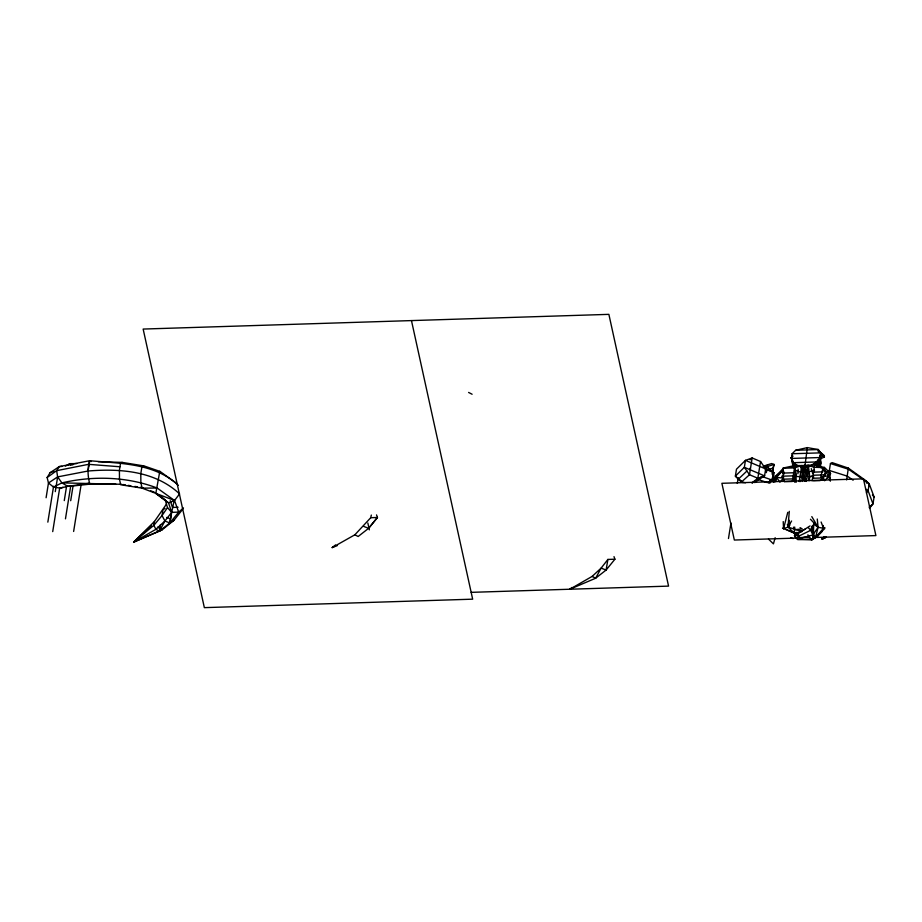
<?xml version="1.0" encoding="UTF-8"?>
<svg xmlns="http://www.w3.org/2000/svg" width="922" height="922" viewBox="0 0 922 922"><rect width="100%" height="100%" fill="white"/><g stroke="black" fill="none" stroke-linecap="round" stroke-linejoin="round"><path stroke-width="1.38" d="M869.204 486.47L869.216 483.808L865.77 480.593L848.344 468.111L832.105 462.613L830.457 463.536L829.351 470.474L829.42 479.359L830.203 474.461L829.351 470.474L847.364 476.167L853.127 480.212M792.39 460.816L792.943 466.359L791.618 458.43L792.102 453.751L795.64 450.27L807.349 447.608L818.321 449.556L820.764 452.852L820.592 466.889M796.354 481.895L795.179 466.763M824.89 527.58L823.507 528.294L818.079 527.28L813.734 524.145L813.181 538.99L811.556 539.889L797.576 539.462L795.605 537.78L794.476 535.659L794.856 534.357L805.355 529.032M809.493 480.616L809.389 472.848M803.316 479.509L803.12 471.741M806.208 481.238L806.277 478.772M820.442 466.97L819.75 457.543L820.764 452.852L792.102 453.751M773.085 473.435L774.007 479.544L773.477 482.241L772.855 468.134L774.111 464.446L771.61 463.559L763.462 466.14M115.942 484.246L90.932 484.038L89.538 483.197C87.821 475.902 87.221 467.892 89.722 460.712C120.183 463.57 154.55 462.982 178.372 485.352M800.792 532.19L794.245 533.043L787.999 527.107L789.29 511.33M797.91 473.804L798.152 469.068M819.75 457.543L819.992 465.506L818.506 467.373L817.641 462.786L816.638 461.957L793.346 462.694L791.618 458.43L819.75 457.543C816.085 463.904 808.156 468.745 800.699 467.097M773.777 481.71L773.328 472.709L773.224 480.881M820.246 467.131L820.269 456.54M825.017 475.833L825.374 473.113M820.05 464.792L820.338 457.692M797.576 539.462L813.181 538.99L812.582 525.667M782.478 528.11L794.245 533.043L794.718 527.05M46.1 497.742L48.463 483.001L47.137 477.515L50.111 472.698L59.285 466.59L89.722 460.712L91.117 461.553M47.84 522.14L53.591 486.24M55.274 491.633L57.637 476.893L56.645 470.669L59.285 466.59L61.924 466.405M52.715 531.614L59.734 487.75M64.275 500.6L66.638 485.859M65.462 518.844L70.764 485.71M70.694 500.704L73.057 485.963L90.932 484.038M73.633 531.464L81.113 484.765M67.663 486.274L60.506 488.164L53.568 487.07L48.463 483.001L57.637 476.893L88.074 471.015L89.722 460.712M143.544 465.852L122.153 462.383L98.17 461.738M159.783 471.349L143.555 465.771L141.919 466.693L140.801 473.631L140.87 482.517L142.08 488.153L174.546 500.508L178.684 512.125L169.855 522.97L159.402 531.141L133.632 542.136L154.47 521.46L166.49 504.069M154.47 521.46L153.847 525.31L155.899 529.32L159.402 531.141L162.307 529.701L174.016 520.273L182.694 509.267M160.451 524.56L159.402 531.141L164.9 521.011L171.665 512.344L174.373 499.551M171.434 513.105L169.855 522.97L164.9 521.011L162.053 515.536L162.975 509.762L165.061 508.414M177.208 483.831L159.806 471.269L155.818 493.374L168.553 502.893L171.665 512.344L169.855 522.97L174.016 520.273M728.472 538.529L730.962 522.981M737.3 483.405L738.199 477.746M745.506 482.759L741.38 482.102L735.376 476.132L736.482 469.194L745.46 460.366L752.168 457.969L760.535 461.519L757.849 478.264L751.972 482.851M769.121 468.56L767.162 466.59L767.45 464.849M772.071 474.115L773.074 470.208L770.343 471.061M769.651 482.356L772.786 480.327L773.996 472.756L767.369 467.454L763.197 466.682M799.201 481.549L801.771 465.564L814.725 464.872L823.957 467.604L825.547 471.753M804.41 469.909L807.349 447.608M802.301 481.457L804.871 465.472L806.22 471.626L804.871 465.46M805.413 481.365L807.972 465.38L814.345 467.281L823.957 467.604M812.155 480.858L814.725 464.872L821.848 468.03M830.457 463.536L848.482 469.229L869.216 483.808L868.109 490.746L866.438 492.947M869.216 483.808L874.091 496.97L872.984 503.908L869.504 508.31M613.994 556.634L614.916 559.216L607.898 559.435L606.088 570.061L595.635 578.232L569.865 589.227L571.997 587.452M783.216 521.598L783.55 528.721L787.999 527.107L789.336 520.319M846.638 479.889L848.344 468.111M798.291 466.083L793.346 462.694L793.277 465.864M774.538 481.71L775.679 476.294L783.204 468.48L782.697 470.646L783.527 478.034L779.931 482.114L775.679 476.294L782.697 470.646L776.393 477.435L775.367 481.538M792.955 465.414L792.908 461.83M335.55 544.948L332.174 547.61L354.866 534.795L370.748 517.703L371.312 515.064M782.259 470.693L783.435 467.984L794.891 465.495L801.771 465.564L802.578 469.263M775.483 481.549L776.393 477.435L783.527 478.034M823.934 478.23L822.124 480.304L825.225 472.79M813.181 538.99L815.567 537.376L818.079 527.28L817.272 519.028M769.57 482.967L770.262 480.258L770.181 482.851L772.544 477.596M783.55 528.721L787.768 512.344M775.16 537.699L773.431 543.876L768.475 539.07M797.91 471.384L801.829 472.295L804.445 466.567M794.856 534.357L798.487 536.304L799.616 538.425L812.858 535.002L810.772 530.254L812.04 526.174M798.487 536.304L810.772 530.254L813.734 524.145M822.124 480.304L824.568 474.865L813.066 475.233L813.573 477.55M802.175 531.545L787.999 527.107L790.004 523.304M819.992 465.506L820.983 463.247L820.557 461.15M787.4 524.422L787.999 527.107L791.595 520.999M768.487 483.093L769.663 481.203M811.798 516.608L818.079 527.28L812.858 535.002M165.107 499.678L167.493 507.596L162.053 515.536L153.847 525.31L133.632 542.136L162.307 529.701M792.586 455.86L790.972 458.073L792.689 456.321M155.818 493.374L168.553 502.893L174.546 500.508L179.56 493.904C155.126 470.888 119.872 468.399 88.074 471.015M607.898 559.435L601.132 568.102L592.131 576.411L569.865 589.227L572.47 588.098M614.916 559.216L606.088 570.061L601.132 568.102L595.635 578.232L592.131 576.411M813.227 537.849L811.556 539.889L807.891 534.806M827.299 477.896L829.039 475.787L822.608 469.39L824.222 467.2L830.676 473.62M792.736 456.044L790.972 458.073L792.298 456.563M822.251 531.372L817.653 536.155L811.556 539.889L815.567 537.376L823.507 528.294L823.3 525.494M787.999 527.107L789.843 525.229M752.26 482.978L760.281 478.126M812.27 527.88L813.561 534.287L815.567 537.376L824.787 528.548M746.924 471.015L738.384 479.117L742.959 482.586L735.376 476.132L744.354 467.304L745.46 460.366L765.675 468.929L766.297 472.629L767.185 469.413L764.799 468.468M151.185 525.794L133.632 542.136L139.729 538.748M164.9 521.011L155.899 529.32L133.632 542.136L137.032 539.601M750.139 459.813L752.168 457.969L749.482 474.726L741.38 482.102M183.478 507.907L178.684 512.125L171.665 512.344L167.493 507.596M869.146 507.284L872.984 503.908L868.109 490.746L865.804 489.133M796.516 534.622L810.046 525.909M754.807 482.632L760.189 478.022M824.303 537.203L822.182 538.978L826.043 537.33L822.182 538.978L824.164 537.007L822.182 538.978L825.835 536.938M824.452 537.284L822.182 538.978L825.882 536.846M761.203 477.066L754.784 481.699L758.391 479.555L767.335 482.598M47.137 477.515L56.645 470.669L88.558 464.331L119.964 466.774M758.576 479.786L764.557 475.867L765.675 468.929L760.535 461.519M67.675 465.057L70.06 463.651L76.722 463.605M815.567 537.376L817.653 536.155M122.153 462.383L120.517 463.305L119.411 470.243L119.468 479.129L120.678 484.765L142.08 488.153L157.12 488.015L174.546 500.508M121.497 484.304L61.889 482.874L53.568 487.07L56.265 486.401M65.358 466.129L70.06 463.651M795.087 465.322L796.308 464.723L796.931 466.094L793.162 463.559L791.618 458.43M824.395 457.012L820.407 458.845L820.649 454.984L824.395 457.012L824.291 455.56L820.107 452.068L824.395 457.012L820.384 453.209M791.318 467.097L794.891 465.495L792.332 481.48L784.438 481.722L781.729 476.213L793.231 475.844L794.614 482.16M332.174 547.61L337.429 545.524M50.111 472.698L53.787 471.326M60.506 488.164L62.961 487.242M801.771 465.564L794.51 467.892L782.79 468.261M767.162 466.59L774.111 464.446L772.682 470.762L772.855 468.134L769.109 469.286M772.89 476.294L773.5 476.098M770.412 481.399L771.103 481.192M809.251 476.835L811.89 476.109M808.675 471.822L812.052 470.935L812.628 473.343M798.602 534.587L794.476 535.659L798.717 535.509M811.936 470.912L814.541 470.278M787.008 529.873L794.245 533.043L796.862 532.467M800.503 466.97L804.145 467.615L809.216 466.624M70.153 465.23L72.953 464.746M57.637 476.893L61.889 482.874C93.168 475.637 126.948 476.536 157.12 488.015M61.889 482.874L67.779 486.343L89.538 483.197M813.573 476.19L809.574 476.732L807.603 467.719M67.779 486.343L73.057 485.963L70.487 485.917M795.605 537.78L808.928 537.18M795.64 450.27L818.321 449.556L818.713 451.861M802.808 466.647L809.332 466.44M801.829 472.295L807.545 472.122L804.145 467.615M783.066 473.09L793.727 472.756L795.778 482.114M813.561 472.133L822.885 471.845M812.582 478.264L822.701 477.953L820.05 480.616L813.481 480.823M178.073 507.261L172.46 507.446L170.236 500.692M370.748 517.703L377.444 517.484L376.522 514.902M797.265 538.056L734.35 540.038L721.891 483.301L863.441 478.841L875.9 535.578L814.414 537.514M471.154 592.35L668.565 586.115L608.877 314.356L143.152 329.062L204.35 607.644L472.663 599.173L411.466 320.591M764.718 467.466L767.369 467.454M800.584 476.732L796.412 476.455L794.522 467.834M122.833 484.511L125.507 484.937M128.181 485.364L130.855 485.779M134.866 486.424L137.551 486.839M140.225 487.265L142.898 487.692M796.009 470.577L798.383 470.958M799.04 476.513L801.31 477.089M790.627 537.86L793.254 538.552M812.985 464.204L814.679 464.7L819.393 460.908L820.534 458.649L820.257 455.191M761.975 476.478L772.786 480.327M363.406 526.278L368.616 528.329L377.444 517.484L368.616 528.329L358.151 536.5L354.866 534.795M166.79 517.415L170.512 518.879M150.609 490.758L154.47 492.302M765.191 468.929L773.996 472.756M468.595 392.438L472.11 394.247M157.501 527.2L159.829 528.41M830.48 473.896L822.608 469.39L820.787 476.858L829.039 475.787L830.296 479.809M800.054 527.626L802.198 528.917L794.741 529.712L793.519 527.165M159.875 495.552L164.058 498.848M821.756 477.827L824.648 480.719L829.039 475.787L830.353 481.18M808.145 527.545L810.772 530.254M810.438 519.236L818.079 527.28M872.419 495.068L874.091 496.97M784.207 481.491L782.617 479.21L792.747 478.887L793.254 481.203M821.11 522.002L823.507 528.294M749.747 468.388L750.266 469.817M865.77 480.593L866.692 483.174M811.268 468.653L812.052 470.935M772.717 472.479L773.754 478.172M793.346 462.694L793.807 466.59M818.194 459.755L819.428 466.382M807.972 465.38L809.055 470.312M806.808 472.629L808.548 480.546M804.503 467.8L806.358 476.294M805.828 478.772L806.416 481.422M803.707 472.721L805.517 480.984M803.2 475.821L804.376 481.157M801.391 467.903L803.373 476.928M800.607 472.825L802.336 480.731M799.616 478.956L800.192 481.607M367.843 523.028L369.342 529.862M88.558 464.331L88.904 465.864M791.86 456.09L792.355 458.384M817.111 465.864L816.638 461.957M783.642 471.257L784.092 474.023M792.482 460.562L792.943 466.059M818.321 449.556L818.39 451.826M764.557 475.867L757.849 478.264L749.482 474.726L744.354 467.304L764.557 475.867"/></g></svg>
